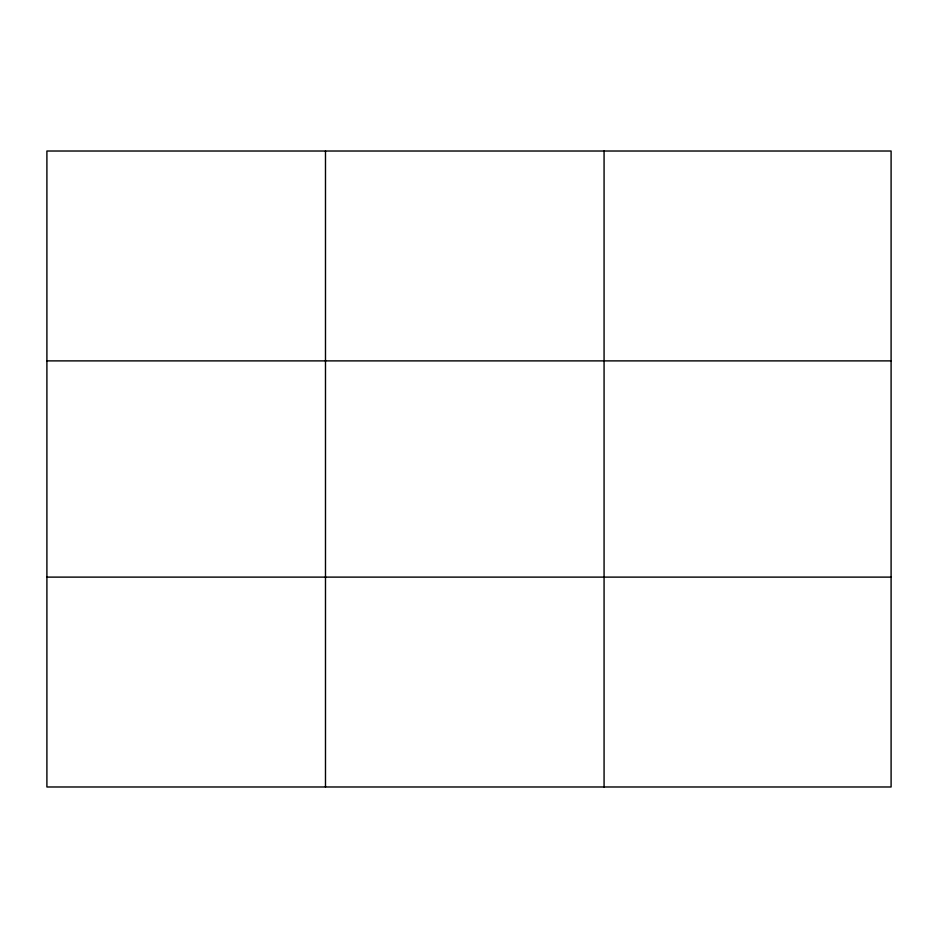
<?xml version="1.0" encoding="UTF-8"?>
<svg xmlns="http://www.w3.org/2000/svg" width="938" height="938" viewBox="0 0 938 938"><rect width="100%" height="100%" fill="white"/><g stroke="black" fill="none" stroke-linecap="round" stroke-linejoin="round"><path stroke-width="1.41" d="M325.486 786.982L325.486 151.018M604.072 786.982L604.072 151.018M891.1 577.116L891.1 786.982L46.9 786.982L46.9 151.018L891.1 151.018L891.1 577.116L46.9 577.116M46.9 360.884L891.1 360.884"/></g></svg>
